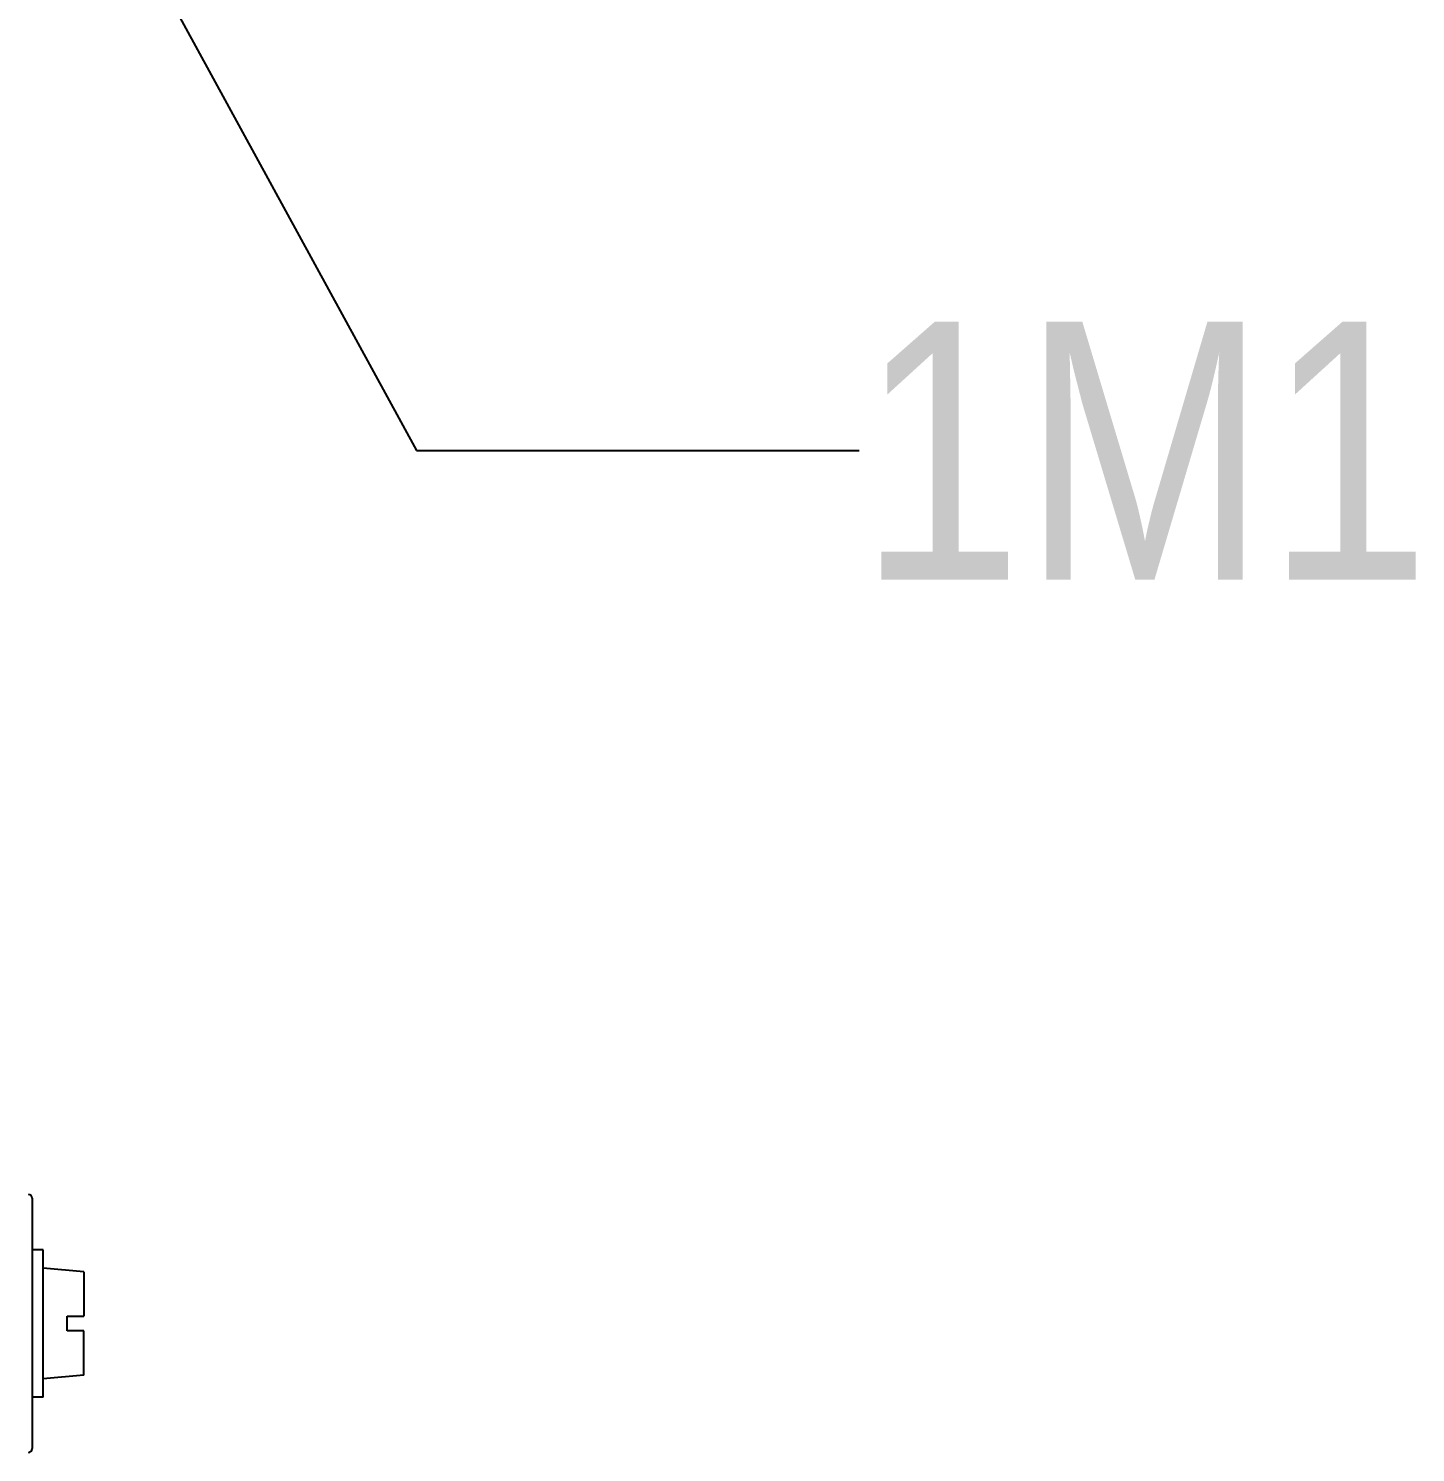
# Model space of a CAD drawing. Header units: millimetres. Extents: x 0 to 594, y 0 to 420.
# Drawn here: x 218.88 to 237.69, y 181.13 to 200.44 of the extents above; entities that cross this region are included whole.
import ezdxf

# ---------------------------------------------------------------- set-up
doc = ezdxf.new("R2010")
doc.units = ezdxf.units.MM
doc.header["$LTSCALE"] = 32.67
doc.layers.get('0').update_dxf_attribs({"linetype": 'CONTINUOUS'})
doc.layers.add('APSF_BLANK_LAYER', color=7, linetype='CONTINUOUS')
doc.layers.add('NOTE', color=7, linetype='CONTINUOUS')
doc.styles.get("Standard").update_dxf_attribs({"font": 'txt', "width": 0.85})
doc.styles.add('TEXTSTYLE_2', font='txt', dxfattribs={"width": 0.85})
doc.dimstyles.get("Standard").update_dxf_attribs({"dimtxt": 3.5, "dimasz": 3.5, "dimexe": 1.5, "dimexo": 1, "dimtad": 1, "dimtxsty": 'STANDARD', "dimblk": '_FILLED', "dimblk1": '_FILLED', "dimblk2": '_FILLED', "dimcen": 0.09, "dimadec": 0, "dimazin": 0, "dimtol": 1, "dimtp": 0.01, "dimtm": 0.01, "dimtfac": 1, "dimtofl": 0, "dimtmove": 0, "dimatfit": 3, "dimldrblk": '_FILLED', "dimfxl": 1, "dimtolj": 1, "dimarcsym": 0})

# ---------------------------------------------------------------- blocks, each defined once
blk = doc.blocks.new('_FILLED')
at = {"color": 0, "linetype": 'BYBLOCK'}
blk.add_solid([(0, 0), (-1, 0.2143), (-1, -0.2143)], dxfattribs=at)

msp = doc.modelspace()

# ---------------------------------------------------------------- linework, layer by layer
at = {"color": 7, "linetype": 'CONTINUOUS'}
for p, q in [((219.084, 183.881), (218.934, 183.881)), ((219.084, 181.881), (219.084, 183.881)), ((219.634, 183.583), (219.084, 183.631)), ((219.634, 183.583), (219.634, 182.981)), ((219.409, 182.981), (219.634, 182.981)), ((219.409, 182.781), (219.409, 182.981)), ((219.634, 182.781), (219.409, 182.781)), ((219.634, 182.179), (219.634, 182.781)), ((219.634, 182.179), (219.084, 182.131)), ((219.084, 181.881), (218.934, 181.881))]:
    msp.add_line(p, q, dxfattribs=at)
at = {"layer": 'APSF_BLANK_LAYER', "color": 7, "linetype": 'CONTINUOUS'}
msp.add_line((218.934, 184.579), (218.934, 181.184), dxfattribs=at)
for centre, start, end in [((218.882, 184.579), 0, 87.2262), ((218.882, 181.184), 272.7738, 360)]:
    msp.add_arc(centre, 0.0525, start, end, dxfattribs=at)

# ---------------------------------------------------------------- texts
at = {"layer": 'NOTE', "color": 2, "linetype": 'CONTINUOUS', "insert": (230.145, 196.47), "char_height": 3.5, "width": 8.925, "attachment_point": 1, "line_spacing_factor": 0.9, "style": 'TEXTSTYLE_2'}
msp.add_mtext('1M1', dxfattribs=at)

# ---------------------------------------------------------------- leaders
at = {"layer": 'NOTE', "color": 2, "linetype": 'CONTINUOUS'}
msp.add_leader([(218.635, 204.81), (224.145, 194.72), (230.145, 194.72)], dimstyle='STANDARD', override={"dimtad": 0, "dimldrblk": 'DOT'}, dxfattribs=at)

doc.saveas('drawing.dxf')
